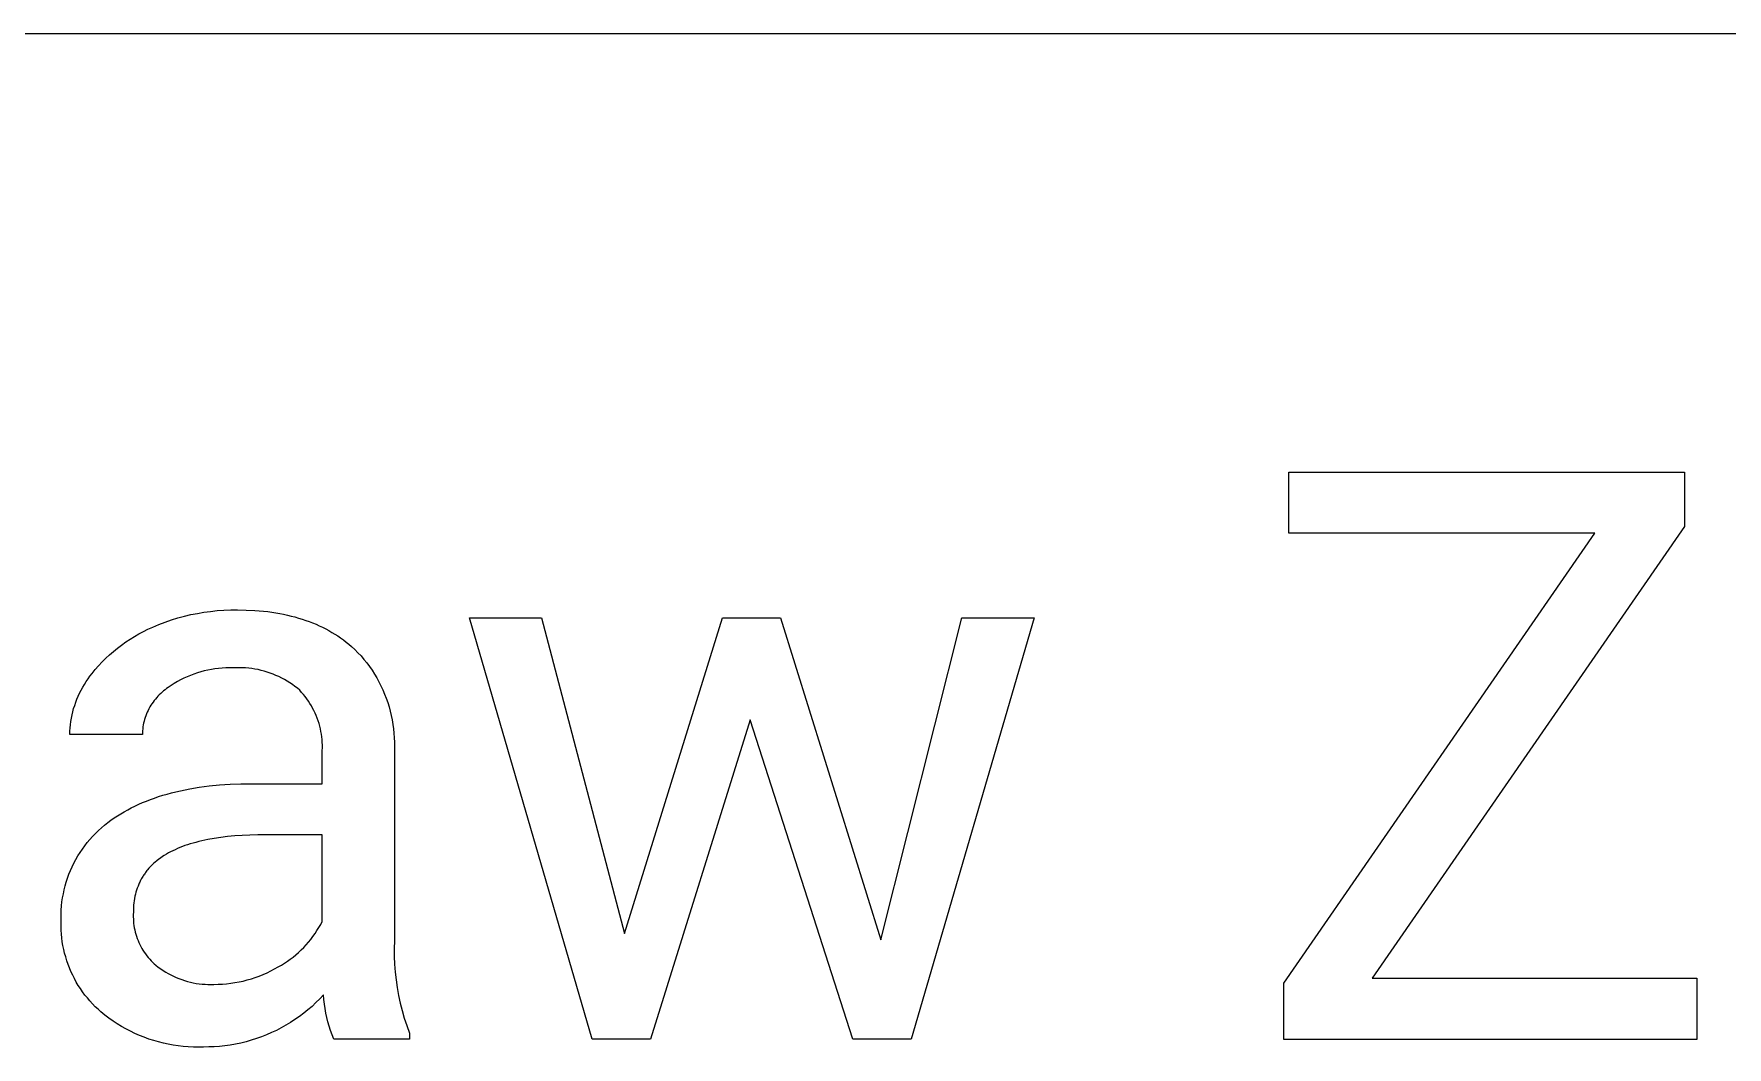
# Model space of a CAD drawing. Header units: millimetres. Extents: x -1656 to 3995, y -637 to 3312.
# Drawn here: x 2683.5 to 2843.2, y -100.4 to -4.8 of the extents above; entities that cross this region are included whole.
import ezdxf

# ---------------------------------------------------------------- set-up
doc = ezdxf.new("R2010")
doc.units = ezdxf.units.MM
doc.header["$MEASUREMENT"] = 0
doc.layers.add('Domyślny', color=7, linetype='Continuous', true_color=0x000000)

msp = doc.modelspace()

# ---------------------------------------------------------------- linework, layer by layer
at = {"layer": 'Domyślny', "color": 18, "lineweight": 15, "true_color": 0x000000}
for p, q in [((3989.99, -4.79), (1859.78, -4.79)), ((2801.88, -51.9), (2801.88, -46.12)), ((2801.88, -46.12), (2839.18, -46.12)), ((2839.18, -46.12), (2839.18, -51.26)), ((2801.41, -94.33), (2830.73, -51.9)), ((2830.73, -51.9), (2801.88, -51.9)), ((2839.18, -51.26), (2809.75, -93.86)), ((2694.74, -60.74), (2695.32, -60.5)), ((2695.32, -60.5), (2695.91, -60.28)), ((2695.91, -60.28), (2696.51, -60.07)), ((2696.51, -60.07), (2697.11, -59.88)), ((2697.11, -59.88), (2697.72, -59.72)), ((2697.72, -59.72), (2698.33, -59.57)), ((2698.33, -59.57), (2698.95, -59.45)), ((2698.95, -59.45), (2699.57, -59.34)), ((2699.57, -59.34), (2700.2, -59.26)), ((2700.2, -59.26), (2700.82, -59.19)), ((2700.82, -59.19), (2701.45, -59.15)), ((2701.45, -59.15), (2702.09, -59.13)), ((2702.09, -59.13), (2702.72, -59.13)), ((2702.72, -59.13), (2703.56, -59.14)), ((2703.56, -59.14), (2704.38, -59.18)), ((2704.38, -59.18), (2704.79, -59.21)), ((2704.79, -59.21), (2705.18, -59.25)), ((2705.18, -59.25), (2705.58, -59.29)), ((2705.58, -59.29), (2705.96, -59.34)), ((2705.96, -59.34), (2706.34, -59.4)), ((2706.34, -59.4), (2706.72, -59.47)), ((2706.72, -59.47), (2707.08, -59.54)), ((2707.08, -59.54), (2707.45, -59.62)), ((2707.45, -59.62), (2707.8, -59.7)), ((2707.8, -59.7), (2708.15, -59.79)), ((2708.15, -59.79), (2708.5, -59.89)), ((2708.5, -59.89), (2708.84, -59.99)), ((2708.84, -59.99), (2709.17, -60.11)), ((2709.17, -60.11), (2709.5, -60.22)), ((2709.5, -60.22), (2709.82, -60.35)), ((2709.82, -60.35), (2710.14, -60.48)), ((2710.14, -60.48), (2710.45, -60.62)), ((2710.45, -60.62), (2710.75, -60.76)), ((2736.17, -99.63), (2724.62, -59.87)), ((2724.62, -59.87), (2731.39, -59.87)), ((2731.39, -59.87), (2739.22, -89.64)), ((2739.22, -89.64), (2748.48, -59.87)), ((2748.48, -59.87), (2753.95, -59.87)), ((2753.95, -59.87), (2763.4, -90.26)), ((2763.4, -90.26), (2771.04, -59.87)), ((2777.85, -59.87), (2766.26, -99.63)), ((2771.04, -59.87), (2777.85, -59.87)), ((2691.8, -62.44), (2692.19, -62.15)), ((2692.19, -62.15), (2692.6, -61.88)), ((2692.6, -61.88), (2693.01, -61.63)), ((2693.01, -61.63), (2693.43, -61.39)), ((2693.43, -61.39), (2693.86, -61.16)), ((2693.86, -61.16), (2694.29, -60.94)), ((2694.29, -60.94), (2694.74, -60.74)), ((2710.75, -60.76), (2711.05, -60.91)), ((2711.05, -60.91), (2711.35, -61.07)), ((2711.35, -61.07), (2711.63, -61.24)), ((2711.63, -61.24), (2711.91, -61.41)), ((2711.91, -61.41), (2712.19, -61.58)), ((2712.19, -61.58), (2712.46, -61.77)), ((2712.46, -61.77), (2712.72, -61.96)), ((2712.72, -61.96), (2712.98, -62.16)), ((2712.98, -62.16), (2713.23, -62.36)), ((2689.98, -64.03), (2690.32, -63.69)), ((2690.32, -63.69), (2690.67, -63.36)), ((2690.67, -63.36), (2691.04, -63.04)), ((2691.04, -63.04), (2691.41, -62.73)), ((2691.41, -62.73), (2691.8, -62.44)), ((2713.23, -62.36), (2713.48, -62.57)), ((2713.48, -62.57), (2713.79, -62.86)), ((2713.79, -62.86), (2714.09, -63.16)), ((2714.09, -63.16), (2714.38, -63.47)), ((2714.38, -63.47), (2714.65, -63.8)), ((2714.65, -63.8), (2714.92, -64.13)), ((2688.64, -65.63), (2688.82, -65.37)), ((2688.82, -65.37), (2689.02, -65.13)), ((2689.02, -65.13), (2689.32, -64.75)), ((2689.32, -64.75), (2689.64, -64.39)), ((2689.64, -64.39), (2689.98, -64.03)), ((2697.99, -65.43), (2697.67, -65.57)), ((2698.3, -65.3), (2697.99, -65.43)), ((2698.62, -65.18), (2698.3, -65.3)), ((2698.95, -65.06), (2698.62, -65.18)), ((2699.27, -64.97), (2698.95, -65.06)), ((2699.6, -64.88), (2699.27, -64.97)), ((2699.94, -64.8), (2699.6, -64.88)), ((2700.27, -64.74), (2699.94, -64.8)), ((2700.61, -64.69), (2700.27, -64.74)), ((2700.95, -64.65), (2700.61, -64.69)), ((2701.29, -64.62), (2700.95, -64.65)), ((2701.64, -64.6), (2701.29, -64.62)), ((2701.98, -64.6), (2701.64, -64.6)), ((2702.32, -64.6), (2701.98, -64.6)), ((2702.62, -64.59), (2702.32, -64.6)), ((2702.91, -64.58), (2702.62, -64.59)), ((2703.21, -64.59), (2702.91, -64.58)), ((2703.5, -64.6), (2703.21, -64.59)), ((2703.8, -64.63), (2703.5, -64.6)), ((2704.09, -64.66), (2703.8, -64.63)), ((2704.38, -64.71), (2704.09, -64.66)), ((2704.67, -64.76), (2704.38, -64.71)), ((2704.96, -64.83), (2704.67, -64.76)), ((2705.25, -64.9), (2704.96, -64.83)), ((2705.53, -64.99), (2705.25, -64.9)), ((2705.81, -65.08), (2705.53, -64.99)), ((2706.09, -65.18), (2705.81, -65.08)), ((2706.36, -65.3), (2706.09, -65.18)), ((2706.63, -65.42), (2706.36, -65.3)), ((2706.9, -65.55), (2706.63, -65.42)), ((2714.92, -64.13), (2715.17, -64.47)), ((2715.17, -64.47), (2715.42, -64.81)), ((2715.42, -64.81), (2715.65, -65.17)), ((2715.65, -65.17), (2715.87, -65.54)), ((2687.71, -67.25), (2687.84, -66.97)), ((2687.84, -66.97), (2687.99, -66.69)), ((2687.99, -66.69), (2688.14, -66.42)), ((2688.14, -66.42), (2688.29, -66.15)), ((2688.29, -66.15), (2688.46, -65.88)), ((2688.46, -65.88), (2688.64, -65.63)), ((2695.49, -67), (2695.36, -67.13)), ((2695.62, -66.88), (2695.49, -67)), ((2695.76, -66.77), (2695.62, -66.88)), ((2695.91, -66.65), (2695.76, -66.77)), ((2696.05, -66.55), (2695.91, -66.65)), ((2696.21, -66.45), (2696.05, -66.55)), ((2696.49, -66.25), (2696.21, -66.45)), ((2696.77, -66.07), (2696.49, -66.25)), ((2697.07, -65.89), (2696.77, -66.07)), ((2697.37, -65.73), (2697.07, -65.89)), ((2697.67, -65.57), (2697.37, -65.73)), ((2707.16, -65.69), (2706.9, -65.55)), ((2707.41, -65.84), (2707.16, -65.69)), ((2707.66, -66), (2707.41, -65.84)), ((2707.91, -66.16), (2707.66, -66)), ((2708.15, -66.34), (2707.91, -66.16)), ((2708.38, -66.52), (2708.15, -66.34)), ((2708.61, -66.71), (2708.38, -66.52)), ((2708.78, -66.9), (2708.61, -66.71)), ((2708.95, -67.1), (2708.78, -66.9)), ((2715.87, -65.54), (2716.07, -65.91)), ((2716.07, -65.91), (2716.26, -66.28)), ((2716.26, -66.28), (2716.44, -66.67)), ((2716.44, -66.67), (2716.61, -67.06)), ((2716.61, -67.06), (2716.76, -67.46)), ((2687.2, -68.73), (2687.28, -68.42)), ((2687.28, -68.42), (2687.38, -68.13)), ((2687.38, -68.13), (2687.48, -67.83)), ((2687.48, -67.83), (2687.59, -67.54)), ((2687.59, -67.54), (2687.71, -67.25)), ((2694.3, -68.6), (2694.22, -68.77)), ((2694.38, -68.44), (2694.3, -68.6)), ((2694.47, -68.28), (2694.38, -68.44)), ((2694.56, -68.12), (2694.47, -68.28)), ((2694.66, -67.97), (2694.56, -68.12)), ((2694.77, -67.82), (2694.66, -67.97)), ((2694.87, -67.68), (2694.77, -67.82)), ((2694.99, -67.53), (2694.87, -67.68)), ((2695.11, -67.39), (2694.99, -67.53)), ((2695.23, -67.26), (2695.11, -67.39)), ((2695.36, -67.13), (2695.23, -67.26)), ((2709.12, -67.3), (2708.95, -67.1)), ((2709.27, -67.51), (2709.12, -67.3)), ((2709.42, -67.72), (2709.27, -67.51)), ((2709.56, -67.94), (2709.42, -67.72)), ((2709.7, -68.16), (2709.56, -67.94)), ((2709.82, -68.39), (2709.7, -68.16)), ((2709.94, -68.62), (2709.82, -68.39)), ((2710.05, -68.85), (2709.94, -68.62)), ((2716.76, -67.46), (2716.9, -67.86)), ((2716.9, -67.86), (2717.03, -68.26)), ((2717.03, -68.26), (2717.14, -68.67)), ((2686.94, -70.26), (2686.97, -69.95)), ((2686.97, -69.95), (2687.01, -69.64)), ((2687.01, -69.64), (2687.07, -69.34)), ((2687.07, -69.34), (2687.13, -69.03)), ((2687.13, -69.03), (2687.2, -68.73)), ((2693.82, -70.16), (2693.79, -70.34)), ((2693.85, -69.98), (2693.82, -70.16)), ((2693.88, -69.8), (2693.85, -69.98)), ((2693.93, -69.63), (2693.88, -69.8)), ((2693.97, -69.45), (2693.93, -69.63)), ((2694.03, -69.28), (2693.97, -69.45)), ((2694.09, -69.11), (2694.03, -69.28)), ((2694.15, -68.94), (2694.09, -69.11)), ((2694.22, -68.77), (2694.15, -68.94)), ((2710.16, -69.09), (2710.05, -68.85)), ((2710.25, -69.33), (2710.16, -69.09)), ((2710.34, -69.58), (2710.25, -69.33)), ((2710.42, -69.83), (2710.34, -69.58)), ((2710.49, -70.08), (2710.42, -69.83)), ((2710.55, -70.33), (2710.49, -70.08)), ((2717.14, -68.67), (2717.24, -69.08)), ((2717.24, -69.08), (2717.32, -69.5)), ((2717.32, -69.5), (2717.39, -69.92)), ((2717.39, -69.92), (2717.45, -70.34)), ((2751.09, -69.48), (2741.68, -99.63)), ((2760.75, -99.63), (2751.09, -69.48)), ((2686.91, -70.89), (2686.92, -70.57)), ((2693.76, -70.89), (2686.91, -70.89)), ((2686.92, -70.57), (2686.94, -70.26)), ((2693.78, -70.52), (2693.76, -70.71)), ((2693.76, -70.71), (2693.76, -70.89)), ((2693.79, -70.34), (2693.78, -70.52)), ((2710.6, -70.58), (2710.55, -70.33)), ((2710.65, -70.84), (2710.6, -70.58)), ((2710.68, -71.1), (2710.65, -70.84)), ((2710.71, -71.35), (2710.68, -71.1)), ((2710.73, -71.61), (2710.71, -71.35)), ((2710.74, -71.87), (2710.73, -71.61)), ((2717.45, -70.34), (2717.49, -70.76)), ((2717.49, -70.76), (2717.52, -71.19)), ((2717.52, -71.19), (2717.53, -71.61)), ((2717.53, -71.61), (2717.53, -72.03)), ((2710.73, -72.39), (2710.74, -72.13)), ((2710.73, -75.52), (2710.73, -72.39)), ((2710.74, -72.13), (2710.74, -71.87)), ((2717.53, -72.03), (2717.53, -90.33)), ((2695.29, -76.74), (2695.69, -76.61)), ((2695.69, -76.61), (2696.09, -76.5)), ((2696.09, -76.5), (2696.5, -76.38)), ((2696.5, -76.38), (2696.92, -76.28)), ((2696.92, -76.28), (2697.35, -76.18)), ((2697.35, -76.18), (2697.79, -76.09)), ((2697.79, -76.09), (2698.23, -76.01)), ((2698.23, -76.01), (2699.13, -75.86)), ((2699.13, -75.86), (2700.07, -75.73)), ((2700.07, -75.73), (2701.03, -75.64)), ((2701.03, -75.64), (2702.03, -75.57)), ((2702.03, -75.57), (2703.05, -75.53)), ((2703.05, -75.53), (2704.11, -75.52)), ((2704.11, -75.52), (2710.73, -75.52)), ((2691.73, -78.35), (2692.05, -78.16)), ((2692.05, -78.16), (2692.38, -77.97)), ((2692.38, -77.97), (2692.72, -77.8)), ((2692.72, -77.8), (2693.06, -77.63)), ((2693.06, -77.63), (2693.42, -77.46)), ((2693.42, -77.46), (2693.78, -77.3)), ((2693.78, -77.3), (2694.14, -77.15)), ((2694.14, -77.15), (2694.52, -77.01)), ((2694.52, -77.01), (2694.9, -76.87)), ((2694.9, -76.87), (2695.29, -76.74)), ((2689.61, -79.94), (2689.9, -79.68)), ((2689.9, -79.68), (2690.19, -79.43)), ((2690.19, -79.43), (2690.49, -79.19)), ((2690.49, -79.19), (2690.8, -78.96)), ((2690.8, -78.96), (2691.1, -78.75)), ((2691.1, -78.75), (2691.41, -78.55)), ((2691.41, -78.55), (2691.73, -78.35)), ((2688.11, -81.69), (2688.33, -81.37)), ((2688.33, -81.37), (2688.57, -81.07)), ((2688.57, -81.07), (2688.81, -80.77)), ((2688.81, -80.77), (2689.07, -80.49)), ((2689.07, -80.49), (2689.34, -80.21)), ((2689.34, -80.21), (2689.61, -79.94)), ((2697.78, -81.36), (2697.54, -81.45)), ((2698.03, -81.28), (2697.78, -81.36)), ((2698.28, -81.2), (2698.03, -81.28)), ((2698.54, -81.12), (2698.28, -81.2)), ((2698.81, -81.05), (2698.54, -81.12)), ((2699.08, -80.98), (2698.81, -81.05)), ((2699.36, -80.91), (2699.08, -80.98)), ((2699.93, -80.79), (2699.36, -80.91)), ((2700.53, -80.68), (2699.93, -80.79)), ((2701.15, -80.59), (2700.53, -80.68)), ((2701.8, -80.51), (2701.15, -80.59)), ((2702.47, -80.45), (2701.8, -80.51)), ((2703.17, -80.4), (2702.47, -80.45)), ((2703.89, -80.36), (2703.17, -80.4)), ((2704.64, -80.34), (2703.89, -80.36)), ((2705.41, -80.33), (2704.64, -80.34)), ((2710.73, -80.33), (2705.41, -80.33)), ((2710.73, -88.5), (2710.73, -80.33)), ((2687.14, -83.35), (2687.31, -83.01)), ((2687.31, -83.01), (2687.49, -82.67)), ((2687.49, -82.67), (2687.69, -82.33)), ((2687.69, -82.33), (2687.89, -82.01)), ((2687.89, -82.01), (2688.11, -81.69)), ((2694.97, -82.92), (2694.81, -83.05)), ((2695.13, -82.78), (2694.97, -82.92)), ((2695.3, -82.65), (2695.13, -82.78)), ((2695.47, -82.53), (2695.3, -82.65)), ((2695.65, -82.4), (2695.47, -82.53)), ((2695.83, -82.28), (2695.65, -82.4)), ((2696.03, -82.17), (2695.83, -82.28)), ((2696.22, -82.05), (2696.03, -82.17)), ((2696.43, -81.94), (2696.22, -82.05)), ((2696.64, -81.84), (2696.43, -81.94)), ((2696.86, -81.74), (2696.64, -81.84)), ((2697.08, -81.64), (2696.86, -81.74)), ((2697.31, -81.54), (2697.08, -81.64)), ((2697.54, -81.45), (2697.31, -81.54)), ((2686.59, -84.79), (2686.71, -84.42)), ((2686.71, -84.42), (2686.84, -84.06)), ((2686.84, -84.06), (2686.99, -83.71)), ((2686.99, -83.71), (2687.14, -83.35)), ((2693.6, -84.63), (2693.55, -84.72)), ((2693.64, -84.54), (2693.6, -84.63)), ((2693.69, -84.45), (2693.64, -84.54)), ((2693.74, -84.37), (2693.69, -84.45)), ((2693.79, -84.28), (2693.74, -84.37)), ((2693.84, -84.2), (2693.79, -84.28)), ((2693.9, -84.12), (2693.84, -84.2)), ((2693.95, -84.04), (2693.9, -84.12)), ((2694.01, -83.96), (2693.95, -84.04)), ((2694.07, -83.88), (2694.01, -83.96)), ((2694.13, -83.8), (2694.07, -83.88)), ((2694.19, -83.72), (2694.13, -83.8)), ((2694.25, -83.64), (2694.19, -83.72)), ((2694.38, -83.49), (2694.25, -83.64)), ((2694.52, -83.34), (2694.38, -83.49)), ((2694.66, -83.2), (2694.52, -83.34)), ((2694.81, -83.05), (2694.66, -83.2)), ((2686.24, -86.29), (2686.31, -85.91)), ((2686.31, -85.91), (2686.39, -85.53)), ((2686.39, -85.53), (2686.48, -85.16)), ((2686.48, -85.16), (2686.59, -84.79)), ((2693.06, -86.14), (2693.02, -86.35)), ((2693.11, -85.94), (2693.06, -86.14)), ((2693.16, -85.74), (2693.11, -85.94)), ((2693.22, -85.55), (2693.16, -85.74)), ((2693.28, -85.36), (2693.22, -85.55)), ((2693.35, -85.17), (2693.28, -85.36)), ((2693.39, -85.08), (2693.35, -85.17)), ((2693.43, -84.98), (2693.39, -85.08)), ((2693.47, -84.89), (2693.43, -84.98)), ((2693.51, -84.8), (2693.47, -84.89)), ((2693.55, -84.72), (2693.51, -84.8)), ((2686.09, -87.82), (2686.11, -87.44)), ((2686.09, -88.21), (2686.09, -87.82)), ((2686.11, -87.44), (2686.14, -87.05)), ((2686.14, -87.05), (2686.18, -86.67)), ((2686.18, -86.67), (2686.24, -86.29)), ((2692.91, -87.65), (2692.9, -87.86)), ((2692.92, -87.43), (2692.91, -87.65)), ((2692.94, -86.98), (2692.92, -87.2)), ((2692.92, -87.2), (2692.92, -87.43)), ((2692.96, -86.77), (2692.94, -86.98)), ((2692.99, -86.56), (2692.96, -86.77)), ((2693.02, -86.35), (2692.99, -86.56)), ((2686.1, -88.59), (2686.09, -88.21)), ((2686.1, -88.96), (2686.1, -88.59)), ((2686.11, -89.33), (2686.1, -88.96)), ((2686.13, -89.7), (2686.11, -89.33)), ((2692.9, -87.86), (2692.9, -88.07)), ((2692.9, -88.07), (2692.91, -88.28)), ((2692.91, -88.28), (2692.92, -88.49)), ((2692.92, -88.49), (2692.94, -88.69)), ((2692.94, -88.69), (2692.97, -88.9)), ((2692.97, -88.9), (2693, -89.1)), ((2693, -89.1), (2693.05, -89.31)), ((2693.05, -89.31), (2693.09, -89.51)), ((2710.05, -89.66), (2710.23, -89.38)), ((2710.23, -89.38), (2710.41, -89.09)), ((2710.41, -89.09), (2710.58, -88.8)), ((2710.58, -88.8), (2710.73, -88.5)), ((2686.17, -90.06), (2686.13, -89.7)), ((2686.21, -90.43), (2686.17, -90.06)), ((2686.27, -90.79), (2686.21, -90.43)), ((2686.34, -91.15), (2686.27, -90.79)), ((2693.09, -89.51), (2693.15, -89.71)), ((2693.15, -89.71), (2693.21, -89.91)), ((2693.21, -89.91), (2693.28, -90.11)), ((2693.28, -90.11), (2693.35, -90.3)), ((2693.35, -90.3), (2693.43, -90.49)), ((2693.43, -90.49), (2693.52, -90.68)), ((2693.52, -90.68), (2693.62, -90.86)), ((2693.62, -90.86), (2693.72, -91.05)), ((2708.74, -91.2), (2708.98, -90.96)), ((2708.98, -90.96), (2709.21, -90.72)), ((2709.21, -90.72), (2709.43, -90.46)), ((2709.43, -90.46), (2709.65, -90.2)), ((2709.65, -90.2), (2709.85, -89.93)), ((2709.85, -89.93), (2710.05, -89.66)), ((2717.53, -90.33), (2717.51, -91.07)), ((2686.43, -91.51), (2686.34, -91.15)), ((2686.53, -91.86), (2686.43, -91.51)), ((2686.63, -92.21), (2686.53, -91.86)), ((2686.75, -92.56), (2686.63, -92.21)), ((2686.89, -92.9), (2686.75, -92.56)), ((2693.72, -91.05), (2693.82, -91.22)), ((2693.82, -91.22), (2693.94, -91.4)), ((2693.94, -91.4), (2694.06, -91.57)), ((2694.06, -91.57), (2694.18, -91.74)), ((2694.18, -91.74), (2694.31, -91.9)), ((2694.31, -91.9), (2694.45, -92.06)), ((2694.45, -92.06), (2694.59, -92.21)), ((2694.59, -92.21), (2694.73, -92.36)), ((2694.73, -92.36), (2694.88, -92.5)), ((2694.88, -92.5), (2695.04, -92.64)), ((2706.87, -92.63), (2707.15, -92.45)), ((2707.15, -92.45), (2707.44, -92.26)), ((2707.44, -92.26), (2707.71, -92.07)), ((2707.71, -92.07), (2707.98, -91.87)), ((2707.98, -91.87), (2708.24, -91.65)), ((2708.24, -91.65), (2708.5, -91.43)), ((2708.5, -91.43), (2708.74, -91.2)), ((2717.51, -91.07), (2717.52, -91.81)), ((2717.52, -91.81), (2717.55, -92.55)), ((2717.55, -92.55), (2717.6, -93.28)), ((2687.03, -93.24), (2686.89, -92.9)), ((2687.19, -93.58), (2687.03, -93.24)), ((2687.35, -93.9), (2687.19, -93.58)), ((2687.53, -94.23), (2687.35, -93.9)), ((2695.04, -92.64), (2695.26, -92.81)), ((2695.26, -92.81), (2695.49, -92.98)), ((2695.49, -92.98), (2695.72, -93.14)), ((2695.72, -93.14), (2695.96, -93.28)), ((2695.96, -93.28), (2696.2, -93.43)), ((2696.2, -93.43), (2696.45, -93.56)), ((2696.45, -93.56), (2696.7, -93.68)), ((2696.7, -93.68), (2696.96, -93.8)), ((2696.96, -93.8), (2697.21, -93.9)), ((2697.21, -93.9), (2697.48, -94)), ((2697.48, -94), (2697.74, -94.09)), ((2697.74, -94.09), (2698.01, -94.17)), ((2698.01, -94.17), (2698.29, -94.24)), ((2702.49, -94.28), (2702.88, -94.21)), ((2702.88, -94.21), (2703.27, -94.13)), ((2703.27, -94.13), (2703.66, -94.03)), ((2703.66, -94.03), (2704.04, -93.92)), ((2704.04, -93.92), (2704.41, -93.79)), ((2704.41, -93.79), (2704.79, -93.66)), ((2704.79, -93.66), (2705.16, -93.51)), ((2705.16, -93.51), (2705.52, -93.35)), ((2705.52, -93.35), (2705.88, -93.17)), ((2705.88, -93.17), (2706.23, -92.99)), ((2706.23, -92.99), (2706.57, -92.79)), ((2706.57, -92.79), (2706.87, -92.63)), ((2717.6, -93.28), (2717.69, -94.02)), ((2717.69, -94.02), (2717.79, -94.75)), ((2809.75, -93.86), (2840.36, -93.86)), ((2840.36, -93.86), (2840.36, -99.64)), ((2687.72, -94.54), (2687.53, -94.23)), ((2687.92, -94.85), (2687.72, -94.54)), ((2688.13, -95.15), (2687.92, -94.85)), ((2688.35, -95.45), (2688.13, -95.15)), ((2688.58, -95.73), (2688.35, -95.45)), ((2688.82, -96.01), (2688.58, -95.73)), ((2698.29, -94.24), (2698.56, -94.3)), ((2698.56, -94.3), (2698.84, -94.35)), ((2698.84, -94.35), (2699.11, -94.39)), ((2699.11, -94.39), (2699.39, -94.42)), ((2699.39, -94.42), (2699.67, -94.44)), ((2699.67, -94.44), (2699.95, -94.45)), ((2699.95, -94.45), (2700.23, -94.45)), ((2700.23, -94.45), (2700.51, -94.45)), ((2700.51, -94.45), (2700.91, -94.44)), ((2700.91, -94.44), (2701.31, -94.42)), ((2701.31, -94.42), (2701.7, -94.39)), ((2701.7, -94.39), (2702.1, -94.34)), ((2702.1, -94.34), (2702.49, -94.28)), ((2710.85, -95.44), (2710.5, -95.81)), ((2710.88, -95.87), (2710.85, -95.44)), ((2717.79, -94.75), (2717.92, -95.48)), ((2717.92, -95.48), (2718.08, -96.21)), ((2801.41, -99.64), (2801.41, -94.33)), ((2689.06, -96.28), (2688.82, -96.01)), ((2689.32, -96.55), (2689.06, -96.28)), ((2689.59, -96.8), (2689.32, -96.55)), ((2689.86, -97.04), (2689.59, -96.8)), ((2690.23, -97.34), (2689.86, -97.04)), ((2690.61, -97.63), (2690.23, -97.34)), ((2708.98, -97.17), (2708.57, -97.47)), ((2709.37, -96.85), (2708.98, -97.17)), ((2709.76, -96.52), (2709.37, -96.85)), ((2710.13, -96.17), (2709.76, -96.52)), ((2710.5, -95.81), (2710.13, -96.17)), ((2710.93, -96.3), (2710.88, -95.87)), ((2710.99, -96.73), (2710.93, -96.3)), ((2711.07, -97.15), (2710.99, -96.73)), ((2711.16, -97.57), (2711.07, -97.15)), ((2718.08, -96.21), (2718.26, -96.92)), ((2718.26, -96.92), (2718.46, -97.64)), ((2691, -97.91), (2690.61, -97.63)), ((2691.39, -98.17), (2691, -97.91)), ((2691.8, -98.42), (2691.39, -98.17)), ((2692.21, -98.65), (2691.8, -98.42)), ((2692.63, -98.87), (2692.21, -98.65)), ((2693.06, -99.08), (2692.63, -98.87)), ((2705.94, -99), (2705.47, -99.21)), ((2706.4, -98.79), (2705.94, -99)), ((2706.85, -98.55), (2706.4, -98.79)), ((2707.29, -98.3), (2706.85, -98.55)), ((2707.73, -98.04), (2707.29, -98.3)), ((2708.15, -97.76), (2707.73, -98.04)), ((2708.57, -97.47), (2708.15, -97.76)), ((2711.26, -97.99), (2711.16, -97.57)), ((2711.38, -98.4), (2711.26, -97.99)), ((2711.51, -98.81), (2711.38, -98.4)), ((2711.65, -99.22), (2711.51, -98.81)), ((2718.46, -97.64), (2718.69, -98.34)), ((2718.69, -98.34), (2718.94, -99.04)), ((2693.49, -99.27), (2693.06, -99.08)), ((2693.93, -99.44), (2693.49, -99.27)), ((2694.38, -99.6), (2693.93, -99.44)), ((2694.83, -99.75), (2694.38, -99.6)), ((2695.29, -99.88), (2694.83, -99.75)), ((2695.75, -100), (2695.29, -99.88)), ((2696.21, -100.1), (2695.75, -100)), ((2696.68, -100.18), (2696.21, -100.1)), ((2697.15, -100.25), (2696.68, -100.18)), ((2697.62, -100.3), (2697.15, -100.25)), ((2698.09, -100.34), (2697.62, -100.3)), ((2698.57, -100.36), (2698.09, -100.34)), ((2699.04, -100.37), (2698.57, -100.36)), ((2699.52, -100.36), (2699.04, -100.37)), ((2700.03, -100.35), (2699.52, -100.36)), ((2700.53, -100.33), (2700.03, -100.35)), ((2701.04, -100.3), (2700.53, -100.33)), ((2701.55, -100.24), (2701.04, -100.3)), ((2702.05, -100.17), (2701.55, -100.24)), ((2702.55, -100.08), (2702.05, -100.17)), ((2703.05, -99.98), (2702.55, -100.08)), ((2703.54, -99.86), (2703.05, -99.98)), ((2704.03, -99.72), (2703.54, -99.86)), ((2704.52, -99.56), (2704.03, -99.72)), ((2705, -99.39), (2704.52, -99.56)), ((2705.47, -99.21), (2705, -99.39)), ((2711.81, -99.62), (2711.65, -99.22)), ((2718.94, -99.62), (2711.81, -99.62)), ((2718.94, -99.04), (2718.94, -99.62)), ((2741.68, -99.63), (2736.17, -99.63)), ((2766.26, -99.63), (2760.75, -99.63)), ((2840.36, -99.64), (2801.41, -99.64))]:
    msp.add_line(p, q, dxfattribs=at)

doc.saveas('drawing.dxf')
